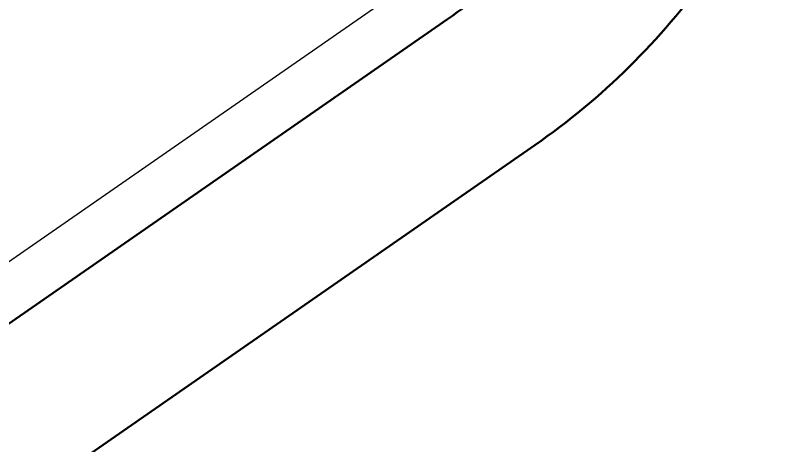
# Model space of a CAD drawing. Header units: metres. Extents: x 859577 to 860336, y 1645916 to 1646650.
# Drawn here: x 859950.58 to 859965.74, y 1646459.02 to 1646467.44 of the extents above; entities that cross this region are included whole.
import ezdxf

# ---------------------------------------------------------------- set-up
doc = ezdxf.new("R2010")
doc.units = ezdxf.units.M
for name, color, linetype in [('A-CALZADA', 252, 'Continuous'), ('A-SENDEROS', 97, 'Continuous'), ('A-ZONA VERDE', 103, 'Continuous'), ('CVL_CUADCON_TIT', 7, 'Continuous')]:
    doc.layers.add(name, color=color, linetype=linetype)
doc.layers.add('A-VIA', color=30, linetype='Continuous', lineweight=30)

msp = doc.modelspace()

# ---------------------------------------------------------------- linework, layer by layer
at = {"layer": 'A-CALZADA'}
msp.add_lwpolyline([(859853.92, 1646403.366), (859956.217, 1646474.82), (859983.268, 1646512.56), (860029.35447, 1646599.84925), (860060.6599, 1646599.84925, 0.30840935), (860069.96797, 1646606.19415), (860075.61617, 1646620.57782), (860082.06797, 1646620.59255), (860074.0579, 1646600.19415, -0.30840935), (860064.74983, 1646593.84925), (860034.66269, 1646593.84925, 0.27746946), (860032.01309, 1646592.25624), (859986.21303, 1646506.00688), (859960.90358, 1646470.58737, -0.08613362), (859958.46872, 1646468.18577), (859858.9857, 1646399.14604, 0.07345749)], format="xyb", dxfattribs=at)
at = {"layer": 'A-CALZADA', "color": 251, "true_color": 0x636466, "flags": 128}
msp.add_lwpolyline([(859853.92, 1646403.366), (859956.217, 1646474.82), (859983.268, 1646512.56), (860029.35447, 1646599.84925), (860060.6599, 1646599.84925, 0.30840935), (860069.96797, 1646606.19415), (860075.61617, 1646620.57782), (860082.06797, 1646620.59255), (860074.0579, 1646600.19415, -0.30840935), (860064.74983, 1646593.84925), (860034.66269, 1646593.84925, 0.27746946), (860032.01309, 1646592.25624), (859986.21303, 1646506.00688), (859981.03792, 1646498.76453), (859960.90358, 1646470.58737, -0.08613362), (859958.46872, 1646468.18577), (859863.98062, 1646402.61244)], format="xyb", dxfattribs=at)
at = {"layer": 'A-SENDEROS', "lineweight": 9, "flags": 128}
for points in [[(860115.93388, 1646618.82162), (860113.73535, 1646612.43901), (860105.62793, 1646603.60196), (860095.52238, 1646595.76208), (860082.64573, 1646594.30336), (860071.4836, 1646590.44261), (860067.97872, 1646582.46107), (860064.75862, 1646571.03727), (860024.30313, 1646543.75774), (860017.33484, 1646531.00109), (860024.3886, 1646513.30624), (860005.90419, 1646497.41903), (859995.70011, 1646495.52749), (859983.6411, 1646495.52749), (859964.15793, 1646468.26159, -0.0860856), (859960.74952, 1646464.89975), (859875.57863, 1646405.7804)], [(859872.81917, 1646407.51687), (859959.03887, 1646467.36422, 0.0860856), (859961.71721, 1646470.00598), (859982.0976, 1646498.52749), (859995.4244, 1646498.52749), (860004.56212, 1646500.22135), (860020.80867, 1646514.18514), (860014.02559, 1646531.20093), (860022.0204, 1646545.8368), (860062.16952, 1646572.90974), (860065.1479, 1646583.47602), (860069.26391, 1646592.84925), (860081.97851, 1646597.24696), (860094.34843, 1646598.64828), (860103.58871, 1646605.81687), (860111.10237, 1646614.00673), (860112.63081, 1646618.44399)], [(860062.16952, 1646572.90974), (860022.0204, 1646545.8368), (860014.02559, 1646531.20093), (860020.80867, 1646514.18514), (860004.56212, 1646500.22135), (859995.4244, 1646498.52749), (859982.0976, 1646498.52749), (859961.71721, 1646470.00598, -0.0860856), (859959.03887, 1646467.36422), (859872.81917, 1646407.51687)], [(859875.57863, 1646405.7804), (859960.74952, 1646464.89975, 0.0860856), (859964.15793, 1646468.26159), (859983.6411, 1646495.52749), (859995.70011, 1646495.52749), (860005.90419, 1646497.41903), (860024.3886, 1646513.30624), (860017.33484, 1646531.00109), (860024.30313, 1646543.75774), (860064.75862, 1646571.03727)]]:
    msp.add_lwpolyline(points, format="xyb", dxfattribs=at)
at = {"layer": 'A-VIA'}
for points in [[(859853.92, 1646403.366), (859956.217, 1646474.82), (859983.268, 1646512.56), (860029.35447, 1646599.84925), (860060.6599, 1646599.84925, 0.30840935), (860069.96797, 1646606.19415), (860075.61617, 1646620.57782), (860082.06797, 1646620.59255), (860074.0579, 1646600.19415, -0.30840935), (860064.74983, 1646593.84925), (860034.66269, 1646593.84925, 0.27746946), (860032.01309, 1646592.25624), (859986.21303, 1646506.00688), (859981.03792, 1646498.76453), (859960.90358, 1646470.58737, -0.08613362), (859958.46872, 1646468.18577), (859863.98062, 1646402.61244)], [(859982.0976, 1646498.52749), (859961.71721, 1646470.00598, -0.08613362), (859959.03887, 1646467.36422), (859864.55076, 1646401.7909)], [(859982.0976, 1646498.52749), (859961.71721, 1646470.00598, -0.08613362), (859959.03887, 1646467.36422), (859864.55076, 1646401.7909)]]:
    msp.add_lwpolyline(points, format="xyb", dxfattribs=at)
at = {"layer": 'A-ZONA VERDE', "flags": 128}
msp.add_lwpolyline([(860055.22601, 1646568.1249), (860038.46363, 1646556.6433), (860022.0204, 1646545.8368), (860014.02559, 1646531.20093), (860020.80867, 1646514.18514), (860004.56212, 1646500.22135), (859995.4244, 1646498.52749), (859982.0976, 1646498.52749), (859961.71721, 1646470.00598, -0.08613362), (859959.03887, 1646467.36422), (859872.81917, 1646407.51687)], format="xyb", dxfattribs=at)
at = {"layer": 'CVL_CUADCON_TIT', "color": 78, "lineweight": 50, "flags": 128}
for points in [[(860115.93388, 1646618.82162), (860113.73535, 1646612.43901), (860105.62793, 1646603.60196), (860095.52238, 1646595.76208), (860082.64573, 1646594.30336), (860071.4836, 1646590.44261), (860067.97872, 1646582.46107), (860064.75862, 1646571.03727), (860024.30313, 1646543.75774), (860017.33484, 1646531.00109), (860024.3886, 1646513.30624), (860005.90419, 1646497.41903), (859995.70011, 1646495.52749), (859983.6411, 1646495.52749), (859964.15793, 1646468.26159, -0.0860856), (859960.74952, 1646464.89975), (859875.57863, 1646405.7804)], [(859872.81917, 1646407.51687), (859959.03887, 1646467.36422, 0.0860856), (859961.71721, 1646470.00598), (859982.0976, 1646498.52749), (859995.4244, 1646498.52749), (860004.56212, 1646500.22135), (860020.80867, 1646514.18514), (860014.02559, 1646531.20093), (860022.0204, 1646545.8368), (860062.16952, 1646572.90974), (860065.1479, 1646583.47602), (860069.26391, 1646592.84925), (860081.97851, 1646597.24696), (860094.34843, 1646598.64828), (860103.58871, 1646605.81687), (860111.10237, 1646614.00673), (860112.63081, 1646618.44399)]]:
    msp.add_lwpolyline(points, format="xyb", dxfattribs=at)
at = {"layer": 'CVL_CUADCON_TIT', "color": 7, "lineweight": 20, "ltscale": 0.5, "true_color": 0xffffff, "flags": 128}
for points in [[(860062.16952, 1646572.90974), (860022.0204, 1646545.8368), (860014.02559, 1646531.20093), (860020.80867, 1646514.18514), (860004.56212, 1646500.22135), (859995.4244, 1646498.52749), (859982.0976, 1646498.52749), (859961.71721, 1646470.00598, -0.0860856), (859959.03887, 1646467.36422), (859872.81917, 1646407.51687)], [(859875.57863, 1646405.7804), (859960.74952, 1646464.89975, 0.0860856), (859964.15793, 1646468.26159), (859983.6411, 1646495.52749), (859995.70011, 1646495.52749), (860005.90419, 1646497.41903), (860024.3886, 1646513.30624), (860017.33484, 1646531.00109), (860024.30313, 1646543.75774), (860064.75862, 1646571.03727)]]:
    msp.add_lwpolyline(points, format="xyb", dxfattribs=at)

doc.saveas('drawing.dxf')
